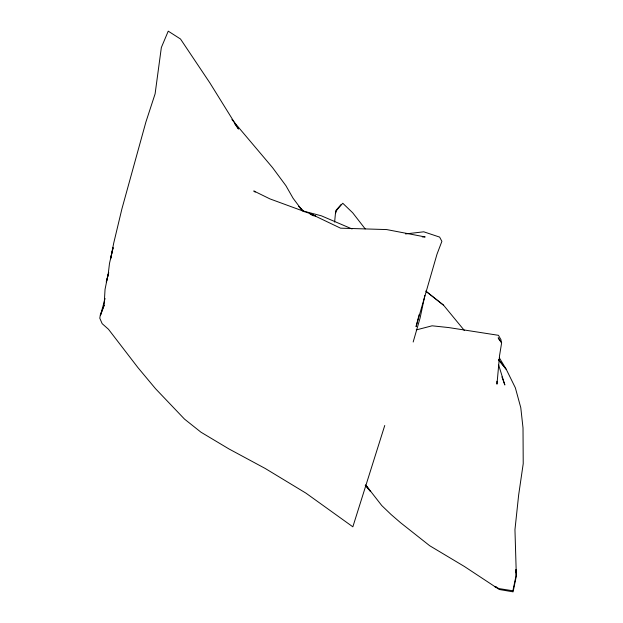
<?xml version="1.0" encoding="UTF-8"?>
<svg xmlns="http://www.w3.org/2000/svg" width="623" height="623" viewBox="0 0 623 623"><rect width="100%" height="100%" fill="white"/><g stroke="black" fill="none" stroke-linecap="round" stroke-linejoin="round"><path stroke-width="0.93" d="M100.801 314.529L104.111 305.379L105.046 289.368L108.309 273.302L109.5 263.389L113.059 247.822M334.621 222.084L335.704 210.691L341.209 204.375M104.111 305.379L100.358 314.825L99.781 318.189L102.172 323.68L108.488 329.279L137.979 367.671L155.571 388.744L184.486 419.084L200.964 432.198L228.937 448.926L265.25 468.488L305.924 493.128L352.844 526.817L384.749 425.478M515.556 572.42L516.155 569.578L516.342 576.002L513.087 591.85L499.264 589.49L464.369 566.463L429.691 545.725L400.573 522.713L391.119 514.551L381.782 505.58L365.608 484.834M424.878 295.419L420.104 317.971L413.174 342.011M113.075 247.798L110.614 258.74L113.682 243.274L121.898 208.915L145.899 122.03L155.104 93.847L161.349 47.504L168.241 31.15L180.499 39.008L209.842 82.843L238.492 129.016L234.56 123.572M108.69 272.648L106.276 282.133L108.698 272.757M419.147 314.599L416.063 326.639L436.98 254.246L441.886 241.35L439.62 237.09L423.757 231.803L405.542 233.936M105.077 298.464L100.467 315.448L100.358 314.825M335.454 213.549L336.957 209.826L342.782 203.262L352.688 212.778L365.187 228.875M416.211 329.933L432.089 325.806L448.583 327.55L498.478 335.314L501.048 339.885L501.102 342.276M422.262 236.896L425.166 236.942L386.696 229.576L340.547 228.174L310.285 213.697L269.938 198.893L253.771 190.957L255.157 192.118M496.399 586.874L494.561 586.562L499.132 588.61L512.893 590.783L516.155 575.138L516.155 569.578M301.875 210.652L321.406 215.838L352.065 228.96M310.176 214.359L315.666 216.017L310.285 213.697L313.455 215.87M425.68 291.05L443.576 305.215L464.369 330.486M426.591 291.743L443.576 305.215M304.32 211.836L298.845 206.377L301.174 209.39M365.203 485.496L370.669 491.617L366.036 485.364M231.896 119.507L272.562 167.642L285.926 185.701L293.09 198.27L302.373 210.644M498.509 359.969L506.32 369.455L515.361 387.825L520.789 407.715L523.016 427.939L523.219 463.683L518.64 495.09L514.956 529.682L516.342 576.002M498.828 359.666L506.32 369.455L499.358 357.851M499.872 340.797L498.19 337.759L501.647 342.759L499.545 355.655L496.975 384.165L496.858 381.245M501.936 376.884L504.856 384.983L498.665 365.055"/></g></svg>
